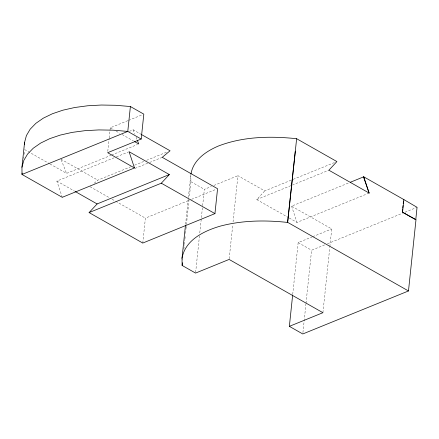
<?xml version="1.0" encoding="UTF-8"?>
<svg xmlns="http://www.w3.org/2000/svg" width="439" height="439" viewBox="0 0 439 439"><rect width="100%" height="100%" fill="white"/><g stroke="black" fill="none" stroke-linecap="round" stroke-linejoin="round"><path stroke-width="0.33" stroke-dasharray="2.19 1.65" d="M23.706 158.314L23.849 156.97M24.129 154.281L24.343 152.262M107.785 151.351L109.13 138.57M109.201 137.895L110.26 127.804L127.99 120.593M142.779 243.058L145.397 218.139L189.077 200.338M185.582 224.274L190.806 174.568L190.943 181.719L189.297 197.38M182.717 260.014L182.86 258.653M183.859 249.122L184.292 245.039M184.364 244.358L184.863 239.59M184.934 238.909L185.22 236.187M185.505 233.466L185.933 229.377M186.01 228.697L186.366 225.295M186.438 224.614L189.011 200.102M195.635 272.399L199.498 235.633M199.783 232.911L202.571 206.357M202.648 205.677L204.365 189.335L211.329 186.504M229.185 258.752L232.763 224.708M233.049 221.986L237.916 175.688L264.75 190.927L292.599 179.595M292.725 294.349L298.163 242.602L312.096 236.934M302.926 332.608L304.068 321.71M304.139 321.03L305.928 304.007M305.999 303.327L311.586 250.225L324.926 244.792M322.917 312.694L329.788 247.333M329.859 246.652L331.719 228.949L291.589 206.16L348.994 182.805M288.703 217.711L256.738 199.558L264.75 190.927M94.198 183.217L97.837 180.155L130.778 166.749M128.622 120.335L142.549 114.667M129.357 131.36L133.154 129.812L140.892 134.208M50.019 163.988L66.558 173.378L110.902 155.335M111.533 155.077L137.506 144.513M62.256 197.314L56.861 181.093L115.775 157.118M116.406 156.86L128.446 151.965M134.581 165.201L144.08 161.338M146.615 160.306L167.522 151.801M135.014 168.411L148.953 162.743M149.589 162.485L162.254 157.327M213.859 185.472L237.916 175.688M191.607 199.301L216.295 189.242M293.23 179.337L336.263 161.826M256.738 199.558L328.877 170.206M289.296 218.046L296.989 222.419L369.133 193.061M312.727 236.676L331.719 228.949M327.467 243.76L402.437 213.255M404.977 212.224L417.05 207.312M110.26 127.804L113.235 129.489M116.203 131.179L119.765 133.204M122.141 134.548L133.429 140.957M190.943 181.719L204.365 189.335M298.163 242.602L311.586 250.225M60.939 159.198L97.837 180.155M24.628 149.567L49.431 163.654M90.039 186.712L109.684 197.863M112.06 199.218L115.04 200.908M115.633 201.243L145.397 218.139M56.861 181.093L74.619 191.179M133.154 129.812L134.866 134.131M136.09 137.215L137.067 139.679M61.18 159.818L66.558 173.378M291.589 206.16L296.989 222.419"/><path stroke-width="0.66" d="M21.95 167.281L24.568 142.39L26.411 135.558L30.198 129.17L35.866 123.332L43.307 118.162L52.395 113.75L62.947 110.173L74.789 107.5L87.696 105.772L101.436 105.031L115.753 105.289L130.399 106.534L143.816 114.151L141.199 139.042L107.648 152.695L134.477 167.961L62.256 197.314L22.01 174.459L21.95 167.281L23.794 160.449L27.58 154.056L33.249 148.223L40.695 143.054L49.777 138.642L60.335 135.064L72.172 132.386L85.078 130.663L98.819 129.922L113.141 130.174L127.782 131.42L141.199 139.042M22.153 173.114L22.01 174.459L127.782 131.42L130.399 106.534M292.654 295.03L289.361 326.347L322.917 312.694L229.114 259.433L195.564 273.085L182.141 265.463L182.004 258.319L185.439 225.635M182.141 265.463L182.432 262.741M134.477 167.961L129.077 151.707L169.333 174.563L97.112 203.948L89.095 212.586L142.779 243.058L214.945 213.612L217.563 188.726L162.254 157.327L170.058 150.769L141.49 134.548M295.326 151.159L287.611 222.551L296.638 138.713C270.567 135.947 243.398 136.469 218.633 145.929C206.363 151.065 193.286 159.84 190.976 173.948M402.612 209.513L402.344 212.13L415.996 219.654L408.479 290.964L302.784 333.969L289.361 326.347M402.75 208.201L403.018 205.584M403.227 203.619L403.496 201.002M402.579 212.032L403.869 199.591L363.739 176.807L350.256 182.295M402.925 212.46L415.76 219.747L417.05 207.312L403.869 199.591M182.004 258.319C185.11 239.897 204.228 230.782 220.389 226.096C242.344 220.279 265.37 219.999 287.836 222.458L408.479 290.964M89.095 212.586L161.316 183.2L169.333 174.563M296.638 138.713L336.894 161.568L328.877 170.206L369.133 193.061L363.739 176.807M134.619 141.632L138.773 143.997L137.308 140.293M161.316 183.2L214.945 213.612M75.212 191.514L97.112 203.948M363.503 176.901L369.133 193.061M24.568 142.39L24.584 144.349"/></g></svg>
